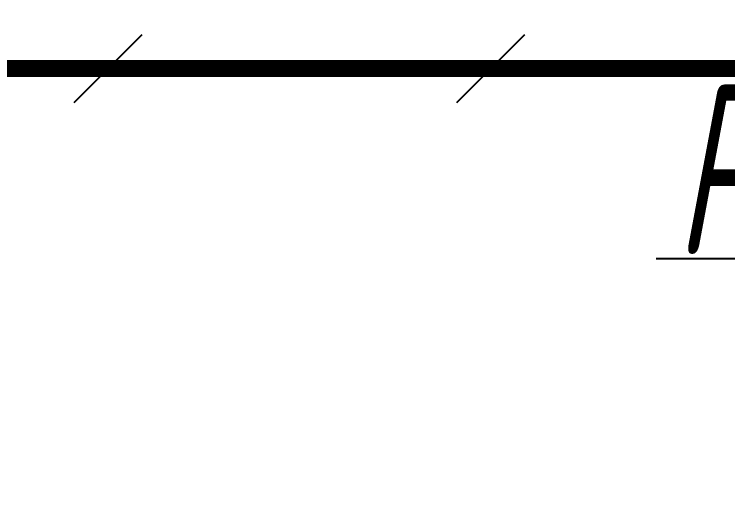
# Model space of a CAD drawing. Extents: x 3774419 to 4775970, y -926964 to 2266.
# Drawn here: x 4544263 to 4546361, y -775287 to -773812 of the extents above; entities that cross this region are included whole.
import ezdxf
from ezdxf.enums import TextEntityAlignment as Align

# ---------------------------------------------------------------- set-up
doc = ezdxf.new("R2010")
doc.units = 0
doc.header["$LTSCALE"] = 1000
doc.header["$MEASUREMENT"] = 0
doc.linetypes.add('CENTER2', pattern=[1.125, 0.75, -0.125, 0.125, -0.125])
doc.layers.get('0').update_dxf_attribs({"linetype": 'CONTINUOUS'})
for name, color, linetype in [('DIM-照明', 7, 'CONTINUOUS'), ('SHTLN', 4, 'CONTINUOUS'), ('WIRE-接地', 2, 'CONTINUOUS')]:
    doc.layers.add(name, color=color, linetype=linetype)
doc.styles.add('HZTXT', font='gbeitc.shx', dxfattribs={"width": 0.8, "height": 400, "bigfont": 'hztxt.shx'})

# ---------------------------------------------------------------- blocks, each defined once
blk = doc.blocks.new('$TelecSys$00000008')
blk.add_line((0.4, 0.4), (-0.4, -0.4))

msp = doc.modelspace()

# ---------------------------------------------------------------- linework, layer by layer
at = {"layer": 'DIM-照明', "color": 7, "ltscale": 0.8}
msp.add_line((4546150.5, -774530.2), (4546915.9, -774530.2), dxfattribs=at)
at = {"layer": 'WIRE-接地', "color": 2, "linetype": 'CENTER2', "const_width": 50}
msp.add_lwpolyline([(4577928.5, -775767.3), (4573024.3, -775767.3), (4573024.3, -775166.2), (4572272.5, -775166.2), (4572272.5, -773959.4), (4565674.6, -773959.4), (4565674.6, -774566.6), (4560276.7, -774566.6), (4560276.7, -773962.7), (4553674.8, -773962.7), (4553674.8, -775168.2), (4552928, -775168.2), (4552928, -775763.5), (4548020.5, -775763.5), (4548020.5, -775160.6), (4547274.5, -775160.6), (4547274.5, -773971.3), (4540677.8, -773971.3), (4540677.8, -774564.2), (4537972, -774564.2), (4537972, -766667.6)], dxfattribs=at)

# ---------------------------------------------------------------- block references
at = {"layer": 'SHTLN', "color": 2, "xscale": 250, "yscale": 250, "zscale": 250, "rotation": 180}
for p in [(4544538.6, -773971.3), (4545663.6, -773971.3)]:
    msp.add_blockref('$TelecSys$00000008', p, dxfattribs=at)

# ---------------------------------------------------------------- texts
at = {"layer": 'DIM-照明', "color": 7, "ltscale": 0.8, "style": 'HZTXT', "width": 0.7}
msp.add_text('Pt1', height=500, dxfattribs=at).set_placement((4546481.3, -774268.5), align=Align.MIDDLE)

doc.saveas('drawing.dxf')
